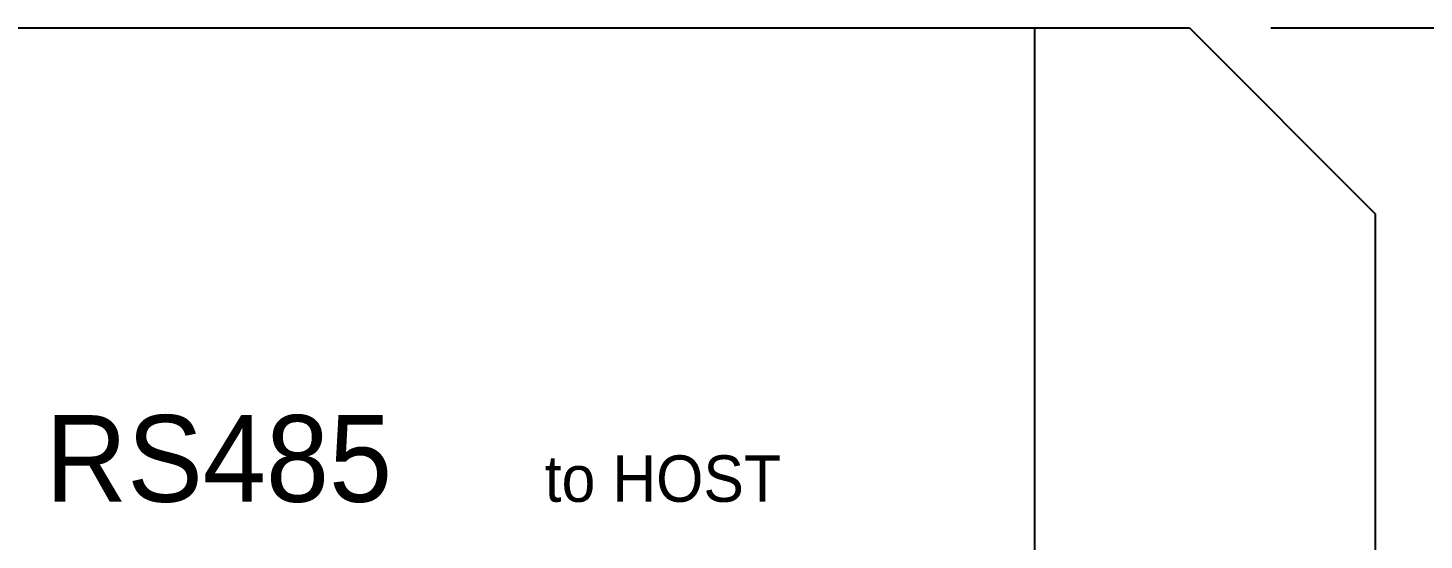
# Model space of a CAD drawing. Header units: millimetres. Extents: x 30232679 to 30326002, y -948068 to -920528.
# Drawn here: x 30316208 to 30317008, y -924286 to -923993 of the extents above; entities that cross this region are included whole.
import ezdxf

# ---------------------------------------------------------------- set-up
doc = ezdxf.new("R2010")
doc.units = ezdxf.units.MM
doc.header["$LTSCALE"] = 600
doc.header["$MEASUREMENT"] = 0
doc.layers.get('0').update_dxf_attribs({"linetype": 'CONTINUOUS'})
doc.layers.add('PARKING', color=7, linetype='CONTINUOUS')
doc.styles.add('돋움', font='Dotum.ttf')

msp = doc.modelspace()

# ---------------------------------------------------------------- linework, layer by layer
at = {"color": 1}
msp.add_line((30316920.51, -923992.85, 14196.36), (30317668.64, -923992.85, 14196.36), dxfattribs=at)
at = {"layer": 'PARKING', "linetype": 'Continuous'}
for p, q in [((30314194.93, -923992.85, 14196.36), (30316785.23, -923992.85, 14196.36)), ((30316785.23, -923992.85, 14196.36), (30316873.94, -923992.85, 14196.36)), ((30316785.23, -923992.85, 14196.36), (30316785.23, -924292.69, 14196.36)), ((30316873.94, -923992.85, 14196.36), (30316980.39, -924099.3, 14196.36)), ((30316980.39, -924099.3, 14196.36), (30316980.39, -926246.06, 14196.36))]:
    msp.add_line(p, q, dxfattribs=at)

# ---------------------------------------------------------------- texts
at = {"layer": 'PARKING', "style": '돋움'}
for s, height, p in [('RS485   ', 49.677, (30316218.42, -924264.36, 14196.36)), ('to HOST', 26.612, (30316504.52, -924264.36, 14196.36))]:
    msp.add_text(s, height=height, dxfattribs=at).set_placement(p)

doc.saveas('drawing.dxf')
